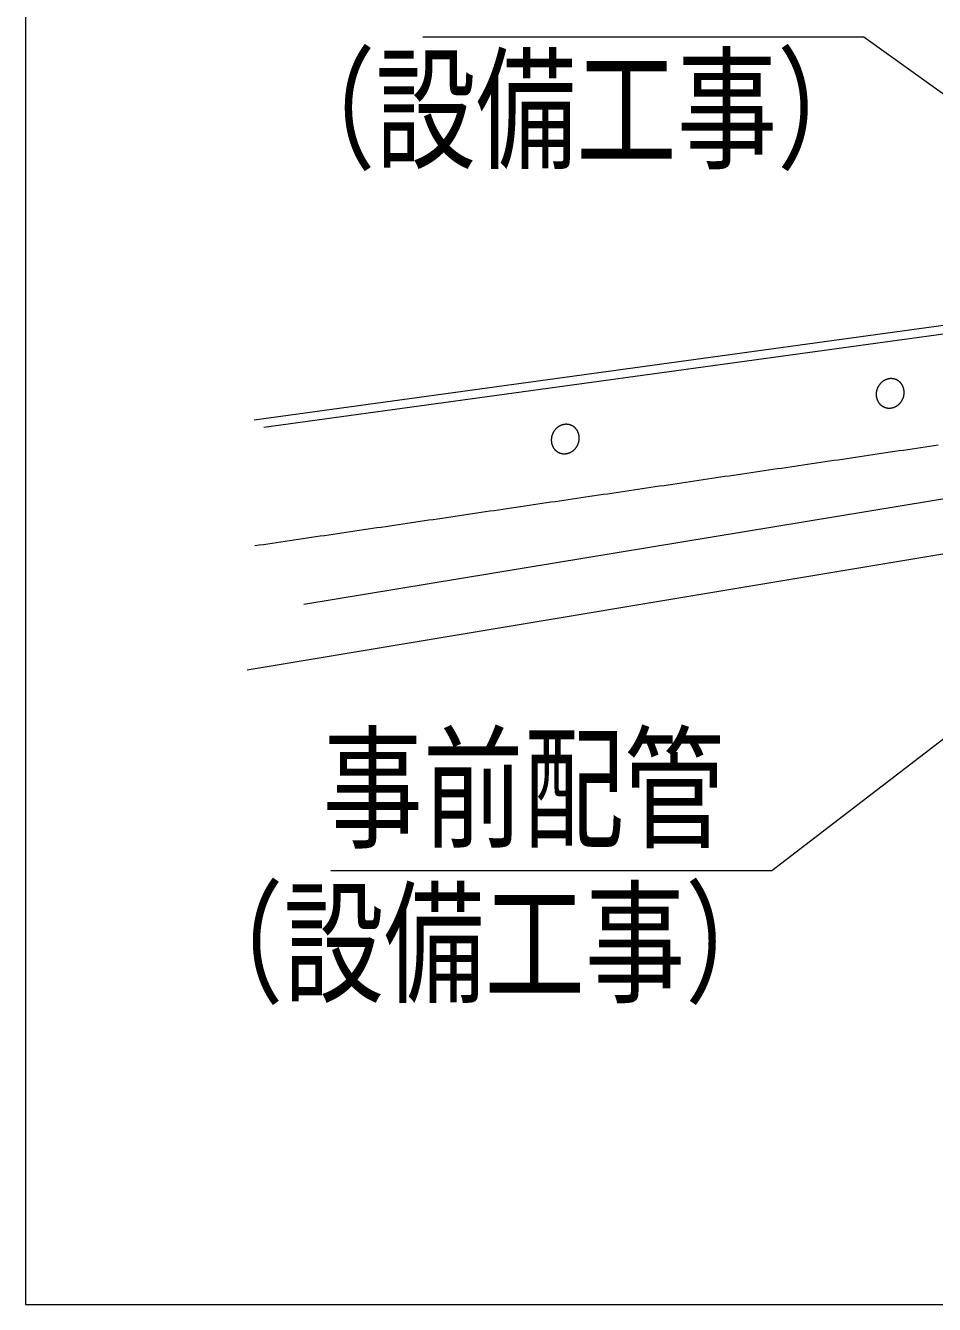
# Model space of a CAD drawing. Units: millimetres on the paper. Extents: x -305 to 305, y -152 to 152.
# Drawn here: x -231.65 to -209.39, y -111.63 to -80.29 of the extents above; entities that cross this region are included whole.
import ezdxf
from ezdxf.enums import TextEntityAlignment as Align

# ---------------------------------------------------------------- set-up
doc = ezdxf.new("R2010")
doc.units = ezdxf.units.MM
doc.layers.add('0-1_RV', color=7, linetype='Continuous', lineweight=9)
doc.styles.add('ＭＳ ゴシック', font='')
doc.styles.get('ＭＳ ゴシック').set_extended_font_data('MS Gothic')

msp = doc.modelspace()

# ---------------------------------------------------------------- linework, layer by layer
at = {"layer": '0-1_RV'}
for p, q in [((-226.055, -89.948), (-207.168, -87.352)), ((-225.821, -90.134), (-206.934, -87.538)), ((-196.462, -89.795), (-224.837, -94.479)), ((-218.133, -90.573), (-218.131, -90.569)), ((-196.501, -91.128), (-226.226, -96.088))]:
    msp.add_line(p, q, dxfattribs=at)
msp.add_lwpolyline([(-231.654, -111.629), (-164.163, -111.629), (-164.163, -45.625), (-231.654, -45.625)], close=True, dxfattribs=at)
for points in [[(-221.924, -80.56), (-211.118, -80.56), (-207.78, -82.961)], [(-210.556, -88.958), (-210.561, -88.96), (-210.566, -88.962), (-210.571, -88.963), (-210.576, -88.965), (-210.581, -88.967), (-210.585, -88.969), (-210.59, -88.971), (-210.595, -88.973), (-210.599, -88.976), (-210.604, -88.978), (-210.609, -88.98), (-210.613, -88.983), (-210.618, -88.985), (-210.622, -88.987), (-210.627, -88.99), (-210.631, -88.993), (-210.635, -88.995), (-210.64, -88.998), (-210.644, -89.001), (-210.648, -89.004), (-210.653, -89.007), (-210.657, -89.01), (-210.661, -89.013), (-210.665, -89.016), (-210.669, -89.019), (-210.673, -89.022), (-210.677, -89.026), (-210.681, -89.029), (-210.685, -89.032), (-210.689, -89.036), (-210.692, -89.039), (-210.696, -89.043), (-210.7, -89.046), (-210.704, -89.05), (-210.707, -89.054), (-210.711, -89.057), (-210.714, -89.061), (-210.718, -89.065), (-210.721, -89.069)], [(-210.359, -88.954), (-210.364, -88.953), (-210.369, -88.951), (-210.374, -88.95), (-210.379, -88.949), (-210.384, -88.948), (-210.389, -88.947), (-210.394, -88.946), (-210.399, -88.945), (-210.404, -88.944), (-210.409, -88.943), (-210.414, -88.943), (-210.419, -88.942), (-210.425, -88.942), (-210.43, -88.941), (-210.435, -88.941), (-210.44, -88.941), (-210.445, -88.941), (-210.45, -88.941), (-210.455, -88.941), (-210.461, -88.941), (-210.466, -88.941), (-210.471, -88.941), (-210.476, -88.942), (-210.481, -88.942), (-210.486, -88.943), (-210.491, -88.943), (-210.496, -88.944), (-210.502, -88.945), (-210.507, -88.946), (-210.512, -88.947), (-210.517, -88.948), (-210.522, -88.949), (-210.527, -88.95), (-210.532, -88.951), (-210.537, -88.952), (-210.542, -88.954), (-210.547, -88.955), (-210.552, -88.957), (-210.556, -88.958)], [(-210.199, -89.069), (-210.202, -89.065), (-210.205, -89.061), (-210.208, -89.057), (-210.211, -89.053), (-210.215, -89.049), (-210.218, -89.045), (-210.221, -89.041), (-210.225, -89.037), (-210.228, -89.033), (-210.232, -89.03), (-210.236, -89.026), (-210.24, -89.023), (-210.243, -89.019), (-210.247, -89.016), (-210.251, -89.012), (-210.255, -89.009), (-210.259, -89.006), (-210.263, -89.003), (-210.267, -89), (-210.271, -88.997), (-210.276, -88.994), (-210.28, -88.991), (-210.284, -88.988), (-210.289, -88.985), (-210.293, -88.983), (-210.298, -88.98), (-210.302, -88.978), (-210.307, -88.975), (-210.311, -88.973), (-210.316, -88.971), (-210.32, -88.968), (-210.325, -88.966), (-210.33, -88.964), (-210.335, -88.962), (-210.339, -88.961), (-210.344, -88.959), (-210.349, -88.957), (-210.354, -88.956), (-210.359, -88.954)], [(-210.809, -89.247), (-210.81, -89.252), (-210.811, -89.257), (-210.812, -89.262), (-210.813, -89.267), (-210.814, -89.272), (-210.814, -89.277), (-210.815, -89.282), (-210.816, -89.287), (-210.816, -89.292), (-210.816, -89.298), (-210.817, -89.303), (-210.817, -89.308), (-210.817, -89.313), (-210.817, -89.318), (-210.817, -89.323), (-210.817, -89.328), (-210.817, -89.334), (-210.817, -89.339), (-210.817, -89.344), (-210.817, -89.349), (-210.816, -89.354), (-210.816, -89.359), (-210.816, -89.364), (-210.815, -89.369), (-210.814, -89.375), (-210.814, -89.38), (-210.813, -89.385), (-210.812, -89.39), (-210.811, -89.395), (-210.81, -89.4), (-210.809, -89.405), (-210.808, -89.41), (-210.807, -89.415), (-210.805, -89.42), (-210.804, -89.425), (-210.803, -89.43), (-210.801, -89.435), (-210.8, -89.44), (-210.798, -89.445)], [(-210.721, -89.069), (-210.724, -89.073), (-210.728, -89.077), (-210.731, -89.081), (-210.734, -89.085), (-210.737, -89.089), (-210.74, -89.093), (-210.743, -89.097), (-210.746, -89.101), (-210.749, -89.105), (-210.752, -89.11), (-210.755, -89.114), (-210.758, -89.118), (-210.76, -89.123), (-210.763, -89.127), (-210.765, -89.132), (-210.768, -89.136), (-210.77, -89.141), (-210.773, -89.145), (-210.775, -89.15), (-210.777, -89.154), (-210.78, -89.159), (-210.782, -89.164), (-210.784, -89.168), (-210.786, -89.173), (-210.788, -89.178), (-210.79, -89.183), (-210.792, -89.188), (-210.794, -89.192), (-210.795, -89.197), (-210.797, -89.202), (-210.799, -89.207), (-210.8, -89.212), (-210.802, -89.217), (-210.803, -89.222), (-210.804, -89.227), (-210.806, -89.232), (-210.807, -89.237), (-210.808, -89.242), (-210.809, -89.247)], [(-210.132, -89.255), (-210.133, -89.25), (-210.133, -89.245), (-210.134, -89.24), (-210.134, -89.235), (-210.135, -89.23), (-210.136, -89.225), (-210.136, -89.22), (-210.137, -89.215), (-210.138, -89.209), (-210.139, -89.204), (-210.14, -89.199), (-210.141, -89.194), (-210.143, -89.189), (-210.144, -89.184), (-210.145, -89.179), (-210.147, -89.174), (-210.148, -89.17), (-210.15, -89.165), (-210.151, -89.16), (-210.153, -89.155), (-210.155, -89.15), (-210.157, -89.145), (-210.159, -89.14), (-210.161, -89.136), (-210.163, -89.131), (-210.165, -89.126), (-210.167, -89.122), (-210.169, -89.117), (-210.172, -89.112), (-210.174, -89.108), (-210.176, -89.103), (-210.179, -89.099), (-210.182, -89.095), (-210.184, -89.09), (-210.187, -89.086), (-210.19, -89.081), (-210.193, -89.077), (-210.196, -89.073), (-210.199, -89.069)], [(-210.171, -89.45), (-210.169, -89.445), (-210.167, -89.441), (-210.164, -89.436), (-210.162, -89.431), (-210.16, -89.427), (-210.159, -89.422), (-210.157, -89.417), (-210.155, -89.412), (-210.153, -89.407), (-210.152, -89.402), (-210.15, -89.397), (-210.148, -89.393), (-210.147, -89.388), (-210.146, -89.383), (-210.144, -89.378), (-210.143, -89.373), (-210.142, -89.368), (-210.141, -89.363), (-210.14, -89.358), (-210.139, -89.353), (-210.138, -89.348), (-210.137, -89.343), (-210.136, -89.337), (-210.135, -89.332), (-210.135, -89.327), (-210.134, -89.322), (-210.133, -89.317), (-210.133, -89.312), (-210.133, -89.307), (-210.132, -89.302), (-210.132, -89.296), (-210.132, -89.291), (-210.132, -89.286), (-210.132, -89.281), (-210.132, -89.276), (-210.132, -89.271), (-210.132, -89.266), (-210.132, -89.26), (-210.132, -89.255)], [(-210.798, -89.445), (-210.796, -89.449), (-210.795, -89.454), (-210.793, -89.459), (-210.791, -89.464), (-210.789, -89.469), (-210.787, -89.473), (-210.785, -89.478), (-210.782, -89.483), (-210.78, -89.487), (-210.778, -89.492), (-210.775, -89.496), (-210.773, -89.501), (-210.77, -89.505), (-210.768, -89.51), (-210.765, -89.514), (-210.762, -89.519), (-210.759, -89.523), (-210.757, -89.527), (-210.754, -89.531), (-210.751, -89.535), (-210.747, -89.54), (-210.744, -89.544), (-210.741, -89.548), (-210.738, -89.552), (-210.734, -89.556), (-210.731, -89.559), (-210.728, -89.563), (-210.724, -89.567), (-210.72, -89.571), (-210.717, -89.574), (-210.713, -89.578), (-210.709, -89.581), (-210.705, -89.585), (-210.702, -89.588), (-210.698, -89.591), (-210.694, -89.595), (-210.69, -89.598), (-210.686, -89.601), (-210.681, -89.604)], [(-210.681, -89.604), (-210.677, -89.607), (-210.673, -89.61), (-210.669, -89.613), (-210.664, -89.616), (-210.66, -89.618), (-210.656, -89.621), (-210.651, -89.623), (-210.647, -89.626), (-210.642, -89.628), (-210.637, -89.631), (-210.633, -89.633), (-210.628, -89.635), (-210.623, -89.637), (-210.619, -89.639), (-210.614, -89.641), (-210.609, -89.643), (-210.604, -89.645), (-210.599, -89.646), (-210.595, -89.648), (-210.59, -89.65), (-210.585, -89.651), (-210.58, -89.652), (-210.575, -89.654), (-210.57, -89.655), (-210.565, -89.656), (-210.56, -89.657), (-210.555, -89.658), (-210.55, -89.659), (-210.544, -89.66), (-210.539, -89.661), (-210.534, -89.661), (-210.529, -89.662), (-210.524, -89.662), (-210.519, -89.663), (-210.514, -89.663), (-210.509, -89.663), (-210.503, -89.663), (-210.498, -89.663), (-210.493, -89.663)], [(-210.493, -89.663), (-210.488, -89.663), (-210.483, -89.663), (-210.478, -89.663), (-210.473, -89.662), (-210.467, -89.662), (-210.462, -89.661), (-210.457, -89.661), (-210.452, -89.66), (-210.447, -89.659), (-210.442, -89.659), (-210.437, -89.658), (-210.432, -89.657), (-210.427, -89.656), (-210.422, -89.654), (-210.417, -89.653), (-210.412, -89.652), (-210.407, -89.651), (-210.402, -89.649), (-210.397, -89.648), (-210.392, -89.646), (-210.387, -89.644), (-210.382, -89.643), (-210.378, -89.641), (-210.373, -89.639), (-210.368, -89.637), (-210.363, -89.635), (-210.359, -89.633), (-210.354, -89.631), (-210.349, -89.629), (-210.345, -89.627), (-210.34, -89.624), (-210.335, -89.622), (-210.331, -89.619), (-210.326, -89.617), (-210.322, -89.614), (-210.318, -89.612), (-210.313, -89.609), (-210.309, -89.606), (-210.304, -89.603)], [(-210.304, -89.603), (-210.3, -89.601), (-210.296, -89.598), (-210.292, -89.595), (-210.288, -89.592), (-210.284, -89.588), (-210.28, -89.585), (-210.275, -89.582), (-210.272, -89.579), (-210.268, -89.575), (-210.264, -89.572), (-210.26, -89.569), (-210.256, -89.565), (-210.252, -89.562), (-210.249, -89.558), (-210.245, -89.554), (-210.241, -89.551), (-210.238, -89.547), (-210.234, -89.543), (-210.231, -89.539), (-210.228, -89.536), (-210.224, -89.532), (-210.221, -89.528), (-210.218, -89.524), (-210.214, -89.52), (-210.211, -89.516), (-210.208, -89.512), (-210.205, -89.507), (-210.202, -89.503), (-210.199, -89.499), (-210.196, -89.495), (-210.194, -89.49), (-210.191, -89.486), (-210.188, -89.482), (-210.186, -89.477), (-210.183, -89.473), (-210.18, -89.468), (-210.178, -89.464), (-210.176, -89.459), (-210.173, -89.455)], [(-210.173, -89.455), (-210.171, -89.45), (-210.171, -89.45)], [(-218.68, -90.188), (-218.684, -90.192), (-218.687, -90.196), (-218.69, -90.2), (-218.693, -90.204), (-218.696, -90.208), (-218.699, -90.212), (-218.702, -90.216), (-218.705, -90.22), (-218.708, -90.225), (-218.711, -90.229), (-218.714, -90.233), (-218.717, -90.238), (-218.719, -90.242), (-218.722, -90.246), (-218.724, -90.251), (-218.727, -90.255), (-218.729, -90.26), (-218.732, -90.265), (-218.734, -90.269), (-218.736, -90.274), (-218.738, -90.278), (-218.741, -90.283), (-218.743, -90.288), (-218.745, -90.292), (-218.747, -90.297), (-218.749, -90.302), (-218.75, -90.307), (-218.752, -90.312), (-218.754, -90.316), (-218.756, -90.321), (-218.757, -90.326), (-218.759, -90.331), (-218.76, -90.336), (-218.762, -90.341), (-218.763, -90.346), (-218.764, -90.351), (-218.766, -90.356), (-218.767, -90.361), (-218.768, -90.366)], [(-218.516, -90.077), (-218.521, -90.079), (-218.526, -90.081), (-218.53, -90.082), (-218.535, -90.084), (-218.54, -90.086), (-218.545, -90.088), (-218.549, -90.09), (-218.554, -90.092), (-218.559, -90.095), (-218.563, -90.097), (-218.568, -90.099), (-218.572, -90.102), (-218.577, -90.104), (-218.581, -90.107), (-218.586, -90.109), (-218.59, -90.112), (-218.595, -90.114), (-218.599, -90.117), (-218.603, -90.12), (-218.608, -90.123), (-218.612, -90.126), (-218.616, -90.129), (-218.62, -90.132), (-218.624, -90.135), (-218.628, -90.138), (-218.632, -90.141), (-218.636, -90.145), (-218.64, -90.148), (-218.644, -90.151), (-218.648, -90.155), (-218.652, -90.158), (-218.655, -90.162), (-218.659, -90.165), (-218.663, -90.169), (-218.666, -90.173), (-218.67, -90.176), (-218.673, -90.18), (-218.677, -90.184), (-218.68, -90.188)], [(-218.318, -90.073), (-218.323, -90.072), (-218.328, -90.071), (-218.333, -90.069), (-218.338, -90.068), (-218.343, -90.067), (-218.348, -90.066), (-218.353, -90.065), (-218.358, -90.064), (-218.364, -90.063), (-218.369, -90.063), (-218.374, -90.062), (-218.379, -90.062), (-218.384, -90.061), (-218.389, -90.061), (-218.394, -90.06), (-218.399, -90.06), (-218.405, -90.06), (-218.41, -90.06), (-218.415, -90.06), (-218.42, -90.06), (-218.425, -90.06), (-218.43, -90.061), (-218.435, -90.061), (-218.44, -90.062), (-218.446, -90.062), (-218.451, -90.063), (-218.456, -90.063), (-218.461, -90.064), (-218.466, -90.065), (-218.471, -90.066), (-218.476, -90.067), (-218.481, -90.068), (-218.486, -90.069), (-218.491, -90.07), (-218.496, -90.071), (-218.501, -90.073), (-218.506, -90.074), (-218.511, -90.076), (-218.516, -90.077)], [(-218.158, -90.188), (-218.161, -90.184), (-218.164, -90.18), (-218.167, -90.176), (-218.171, -90.172), (-218.174, -90.168), (-218.177, -90.164), (-218.181, -90.16), (-218.184, -90.156), (-218.188, -90.153), (-218.192, -90.149), (-218.195, -90.145), (-218.199, -90.142), (-218.203, -90.138), (-218.207, -90.135), (-218.211, -90.132), (-218.215, -90.129), (-218.219, -90.125), (-218.223, -90.122), (-218.227, -90.119), (-218.231, -90.116), (-218.235, -90.113), (-218.239, -90.11), (-218.244, -90.107), (-218.248, -90.105), (-218.253, -90.102), (-218.257, -90.1), (-218.261, -90.097), (-218.266, -90.095), (-218.271, -90.092), (-218.275, -90.09), (-218.28, -90.088), (-218.285, -90.086), (-218.289, -90.084), (-218.294, -90.082), (-218.299, -90.08), (-218.304, -90.078), (-218.309, -90.077), (-218.313, -90.075), (-218.318, -90.073)], [(-218.092, -90.374), (-218.092, -90.369), (-218.093, -90.364), (-218.093, -90.359), (-218.094, -90.354), (-218.094, -90.349), (-218.095, -90.344), (-218.096, -90.339), (-218.097, -90.334), (-218.098, -90.328), (-218.099, -90.323), (-218.1, -90.318), (-218.101, -90.313), (-218.102, -90.308), (-218.103, -90.303), (-218.105, -90.298), (-218.106, -90.294), (-218.108, -90.289), (-218.109, -90.284), (-218.111, -90.279), (-218.112, -90.274), (-218.114, -90.269), (-218.116, -90.264), (-218.118, -90.26), (-218.12, -90.255), (-218.122, -90.25), (-218.124, -90.245), (-218.126, -90.241), (-218.129, -90.236), (-218.131, -90.232), (-218.133, -90.227), (-218.136, -90.223), (-218.138, -90.218), (-218.141, -90.214), (-218.144, -90.209), (-218.146, -90.205), (-218.149, -90.201), (-218.152, -90.196), (-218.155, -90.192), (-218.158, -90.188)], [(-218.768, -90.366), (-218.769, -90.371), (-218.77, -90.376), (-218.771, -90.381), (-218.772, -90.386), (-218.772, -90.391), (-218.773, -90.396), (-218.774, -90.401), (-218.774, -90.406), (-218.775, -90.412), (-218.775, -90.417), (-218.776, -90.422), (-218.776, -90.427), (-218.776, -90.432), (-218.776, -90.437), (-218.776, -90.442), (-218.776, -90.448), (-218.776, -90.453), (-218.776, -90.458), (-218.776, -90.463), (-218.776, -90.468), (-218.775, -90.473), (-218.775, -90.478), (-218.774, -90.483), (-218.774, -90.489), (-218.773, -90.494), (-218.773, -90.499), (-218.772, -90.504), (-218.771, -90.509), (-218.77, -90.514), (-218.769, -90.519), (-218.768, -90.524), (-218.767, -90.529), (-218.766, -90.534), (-218.764, -90.539), (-218.763, -90.544), (-218.762, -90.549), (-218.76, -90.554), (-218.759, -90.559), (-218.757, -90.564)], [(-218.757, -90.564), (-218.755, -90.569), (-218.754, -90.573), (-218.752, -90.578), (-218.75, -90.583), (-218.748, -90.588), (-218.746, -90.592), (-218.744, -90.597), (-218.741, -90.602), (-218.739, -90.606), (-218.737, -90.611), (-218.734, -90.615), (-218.732, -90.62), (-218.729, -90.624), (-218.727, -90.629), (-218.724, -90.633), (-218.721, -90.638), (-218.718, -90.642), (-218.716, -90.646), (-218.713, -90.65), (-218.71, -90.654), (-218.707, -90.659), (-218.703, -90.663), (-218.7, -90.667), (-218.697, -90.671), (-218.694, -90.675), (-218.69, -90.678), (-218.687, -90.682), (-218.683, -90.686), (-218.68, -90.69), (-218.676, -90.693), (-218.672, -90.697), (-218.668, -90.7), (-218.665, -90.704), (-218.661, -90.707), (-218.657, -90.71), (-218.653, -90.714), (-218.649, -90.717), (-218.645, -90.72), (-218.64, -90.723)], [(-218.264, -90.722), (-218.26, -90.719), (-218.255, -90.717), (-218.251, -90.714), (-218.247, -90.71), (-218.243, -90.707), (-218.239, -90.704), (-218.235, -90.701), (-218.231, -90.698), (-218.227, -90.694), (-218.223, -90.691), (-218.219, -90.688), (-218.216, -90.684), (-218.212, -90.681), (-218.208, -90.677), (-218.204, -90.673), (-218.201, -90.67), (-218.197, -90.666), (-218.194, -90.662), (-218.19, -90.658), (-218.187, -90.654), (-218.184, -90.651), (-218.18, -90.647), (-218.177, -90.643), (-218.174, -90.639), (-218.171, -90.634), (-218.168, -90.63), (-218.165, -90.626), (-218.162, -90.622), (-218.159, -90.618), (-218.156, -90.613), (-218.153, -90.609), (-218.151, -90.605), (-218.148, -90.6), (-218.145, -90.596), (-218.143, -90.592), (-218.14, -90.587), (-218.138, -90.583), (-218.135, -90.578), (-218.133, -90.573)], [(-218.131, -90.569), (-218.128, -90.564), (-218.126, -90.56), (-218.124, -90.555), (-218.122, -90.55), (-218.12, -90.545), (-218.118, -90.541), (-218.116, -90.536), (-218.115, -90.531), (-218.113, -90.526), (-218.111, -90.521), (-218.11, -90.516), (-218.108, -90.511), (-218.107, -90.507), (-218.105, -90.502), (-218.104, -90.497), (-218.103, -90.492), (-218.101, -90.487), (-218.1, -90.482), (-218.099, -90.477), (-218.098, -90.472), (-218.097, -90.467), (-218.096, -90.461), (-218.095, -90.456), (-218.095, -90.451), (-218.094, -90.446), (-218.093, -90.441), (-218.093, -90.436), (-218.092, -90.431), (-218.092, -90.426), (-218.092, -90.421), (-218.091, -90.415), (-218.091, -90.41), (-218.091, -90.405), (-218.091, -90.4), (-218.091, -90.395), (-218.091, -90.39), (-218.091, -90.385), (-218.091, -90.38), (-218.092, -90.374)], [(-209.298, -90.571), (-209.405, -90.587), (-209.511, -90.603), (-209.618, -90.619), (-209.725, -90.635), (-209.831, -90.65)], [(-218.64, -90.723), (-218.636, -90.726), (-218.632, -90.729), (-218.628, -90.732), (-218.623, -90.734), (-218.619, -90.737), (-218.615, -90.74), (-218.61, -90.742), (-218.606, -90.745), (-218.601, -90.747), (-218.596, -90.749), (-218.592, -90.752), (-218.587, -90.754), (-218.582, -90.756), (-218.578, -90.758), (-218.573, -90.76), (-218.568, -90.762), (-218.563, -90.764), (-218.558, -90.765), (-218.554, -90.767), (-218.549, -90.768), (-218.544, -90.77), (-218.539, -90.771), (-218.534, -90.773), (-218.529, -90.774), (-218.524, -90.775), (-218.519, -90.776), (-218.514, -90.777), (-218.509, -90.778), (-218.504, -90.779), (-218.498, -90.779), (-218.493, -90.78), (-218.488, -90.781), (-218.483, -90.781), (-218.478, -90.782), (-218.473, -90.782), (-218.468, -90.782), (-218.463, -90.782), (-218.457, -90.782), (-218.452, -90.782)], [(-218.452, -90.782), (-218.447, -90.782), (-218.442, -90.782), (-218.437, -90.782), (-218.432, -90.781), (-218.427, -90.781), (-218.422, -90.78), (-218.416, -90.78), (-218.411, -90.779), (-218.406, -90.778), (-218.401, -90.778), (-218.396, -90.777), (-218.391, -90.776), (-218.386, -90.775), (-218.381, -90.773), (-218.376, -90.772), (-218.371, -90.771), (-218.366, -90.77), (-218.361, -90.768), (-218.356, -90.767), (-218.351, -90.765), (-218.346, -90.763), (-218.342, -90.762), (-218.337, -90.76), (-218.332, -90.758), (-218.327, -90.756), (-218.322, -90.754), (-218.318, -90.752), (-218.313, -90.75), (-218.308, -90.748), (-218.304, -90.746), (-218.299, -90.743), (-218.295, -90.741), (-218.29, -90.738), (-218.286, -90.736), (-218.281, -90.733), (-218.277, -90.731), (-218.272, -90.728), (-218.268, -90.725), (-218.264, -90.722)], [(-209.831, -90.65), (-209.938, -90.666), (-210.044, -90.682), (-210.151, -90.698), (-210.258, -90.714), (-210.364, -90.729), (-210.471, -90.745), (-210.577, -90.761), (-210.684, -90.777), (-210.791, -90.793), (-210.897, -90.808), (-211.004, -90.824), (-211.111, -90.84), (-211.217, -90.856), (-211.324, -90.872), (-211.43, -90.887), (-211.537, -90.903), (-211.644, -90.919), (-211.75, -90.935), (-211.857, -90.95), (-211.964, -90.966), (-212.07, -90.982), (-212.177, -90.998), (-212.283, -91.013), (-212.39, -91.029), (-212.497, -91.045), (-212.603, -91.061), (-212.71, -91.076), (-212.817, -91.092), (-212.923, -91.108), (-213.03, -91.123), (-213.136, -91.139), (-213.243, -91.155), (-213.35, -91.171), (-213.456, -91.186), (-213.563, -91.202), (-213.67, -91.218), (-213.776, -91.233), (-213.883, -91.249), (-213.989, -91.265)], [(-213.989, -91.265), (-214.096, -91.281), (-214.203, -91.296), (-214.309, -91.312), (-214.416, -91.328), (-214.523, -91.343), (-214.629, -91.359), (-214.736, -91.375), (-214.842, -91.391), (-214.949, -91.406), (-215.056, -91.422), (-215.162, -91.438), (-215.269, -91.453), (-215.376, -91.469), (-215.482, -91.485), (-215.589, -91.501), (-215.695, -91.516), (-215.802, -91.532), (-215.909, -91.548), (-216.015, -91.564), (-216.122, -91.579), (-216.229, -91.595), (-216.335, -91.611), (-216.442, -91.626), (-216.548, -91.642), (-216.655, -91.658), (-216.762, -91.674), (-216.868, -91.689), (-216.975, -91.705), (-217.082, -91.721), (-217.188, -91.737), (-217.295, -91.752), (-217.402, -91.768), (-217.508, -91.784), (-217.615, -91.799), (-217.721, -91.815), (-217.828, -91.831), (-217.935, -91.847), (-218.041, -91.862), (-218.148, -91.878)], [(-218.148, -91.878), (-218.255, -91.894), (-218.361, -91.91), (-218.468, -91.925), (-218.574, -91.941), (-218.681, -91.957), (-218.788, -91.972), (-218.894, -91.988), (-219.001, -92.004), (-219.108, -92.02), (-219.214, -92.035), (-219.321, -92.051), (-219.427, -92.067), (-219.534, -92.082), (-219.641, -92.098), (-219.747, -92.114), (-219.854, -92.13), (-219.961, -92.145), (-220.067, -92.161), (-220.174, -92.177), (-220.28, -92.192), (-220.387, -92.208), (-220.494, -92.224), (-220.6, -92.24), (-220.707, -92.255), (-220.814, -92.271), (-220.92, -92.287), (-221.027, -92.303), (-221.133, -92.318), (-221.24, -92.334), (-221.347, -92.35), (-221.453, -92.365), (-221.56, -92.381), (-221.667, -92.397), (-221.773, -92.413), (-221.88, -92.428), (-221.986, -92.444), (-222.093, -92.46), (-222.2, -92.475), (-222.306, -92.491)], [(-222.306, -92.491), (-222.413, -92.507), (-222.52, -92.523), (-222.626, -92.538), (-222.733, -92.554), (-222.84, -92.57), (-222.946, -92.585), (-223.053, -92.601), (-223.159, -92.617), (-223.266, -92.633), (-223.373, -92.648), (-223.479, -92.664), (-223.586, -92.68), (-223.693, -92.695), (-223.799, -92.711), (-223.906, -92.727), (-224.012, -92.743), (-224.119, -92.758), (-224.226, -92.774), (-224.332, -92.79), (-224.439, -92.805), (-224.546, -92.821), (-224.652, -92.837), (-224.759, -92.852), (-224.865, -92.868), (-224.972, -92.884), (-225.079, -92.9), (-225.185, -92.915), (-225.292, -92.931), (-225.399, -92.947), (-225.505, -92.962), (-225.612, -92.978), (-225.719, -92.994), (-225.825, -93.01), (-225.932, -93.025), (-226.038, -93.041), (-226.038, -93.041)], [(-224.176, -100.994), (-213.37, -100.994), (-205.785, -95.173)]]:
    msp.add_lwpolyline(points, dxfattribs=at)

# ---------------------------------------------------------------- texts
at = {"layer": '0-1_RV', "style": 'ＭＳ ゴシック', "width": 0.75}
for s, p in [('（設備工事）', (-225.545, -84.264)), ('\u3000事前配管', (-226.839, -100.907)), ('（設備工事）', (-227.797, -104.698))]:
    msp.add_text(s, height=2.405, dxfattribs=at).set_placement(p, align=Align.BOTTOM_LEFT)

doc.saveas('drawing.dxf')
